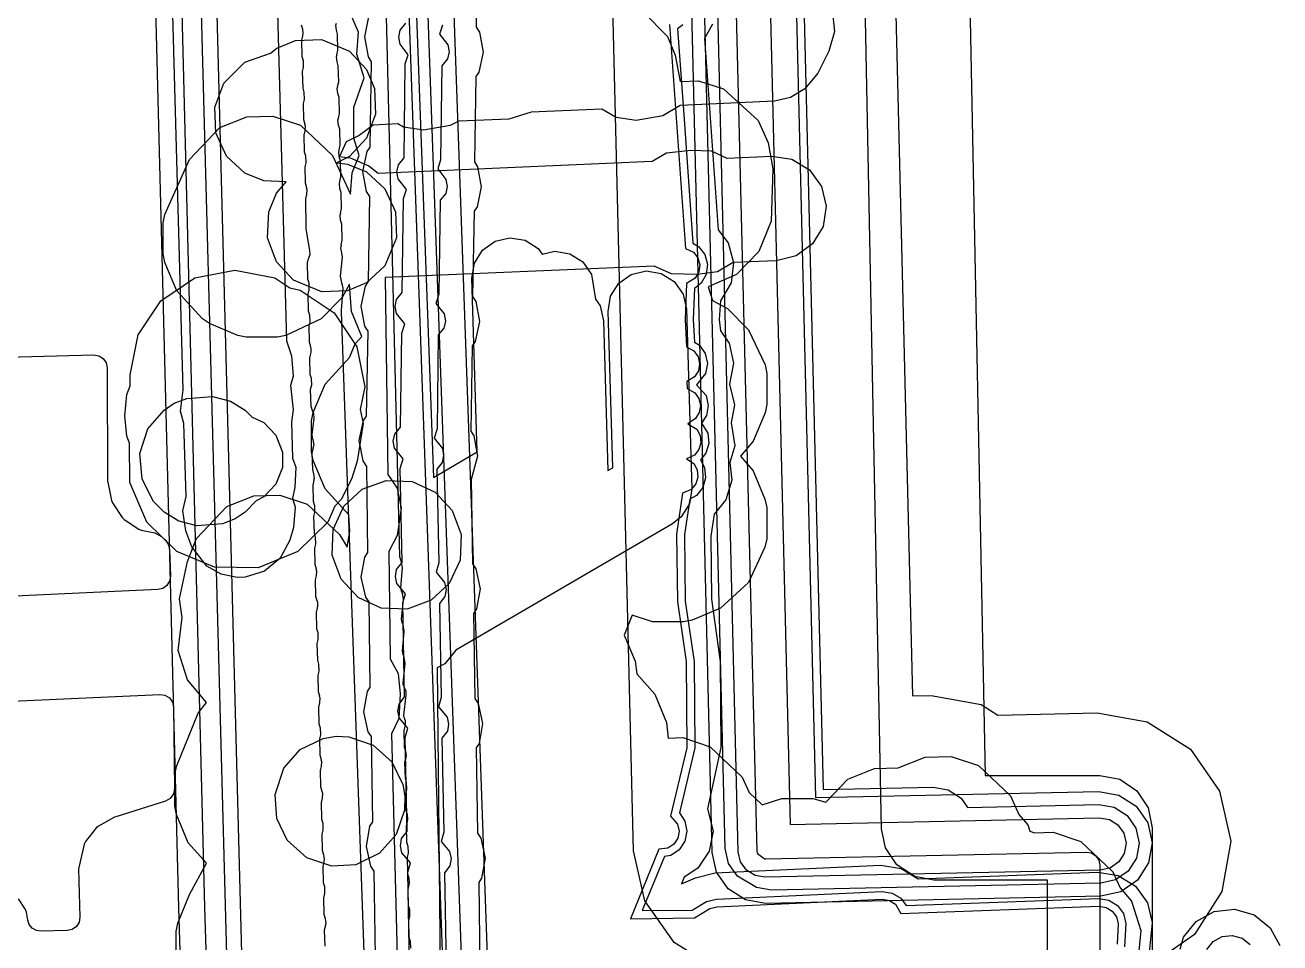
# Model space of a CAD drawing. Header units: metres. Extents: x 17722 to 17999, y 13535 to 15917.
# Drawn here: x 17797.12 to 17845.06, y 15595.35 to 15630.39 of the extents above; entities that cross this region are included whole.
import ezdxf

# ---------------------------------------------------------------- set-up
doc = ezdxf.new("R2010")
doc.units = ezdxf.units.M
for name, color, linetype in [('AI_GREENING_ALLOWED_ZONE', 4, 'Continuous'), ('AI_GREENING_EXCLUSIONS', 1, 'Continuous'), ('AI_GREENING_LAWN', 82, 'Continuous')]:
    doc.layers.add(name, color=color, linetype=linetype)

msp = doc.modelspace()

# ---------------------------------------------------------------- linework, layer by layer
at = {"layer": 'AI_GREENING_ALLOWED_ZONE'}
for points in [[(17796.419, 15617.715), (17799.749, 15617.803), (17799.944, 15617.769), (17800.11, 15617.662), (17800.222, 15617.498), (17800.262, 15617.304), (17800.274, 15612.986), (17800.279, 15612.937), (17800.418, 15612.245), (17800.456, 15612.156), (17800.836, 15611.59), (17800.905, 15611.522), (17801.472, 15611.144), (17801.562, 15611.108), (17802.077, 15611.007), (17802.331, 15610.873), (17802.497, 15610.71), (17802.605, 15610.553), (17802.646, 15610.366), (17802.672, 15609.355), (17802.64, 15609.165), (17802.538, 15609.002), (17802.382, 15608.889), (17802.195, 15608.843), (17796.466, 15608.582)], [(17796.628, 15604.585), (17802.27, 15604.842), (17802.467, 15604.812), (17802.636, 15604.707), (17802.751, 15604.544), (17802.793, 15604.349), (17802.834, 15601.248), (17802.792, 15601.04), (17802.668, 15600.869), (17802.484, 15600.764), (17800.588, 15600.171), (17800.543, 15600.152), (17799.923, 15599.814), (17799.849, 15599.752), (17799.426, 15599.227), (17799.377, 15599.128), (17799.17, 15598.227), (17799.164, 15598.163), (17799.218, 15596.337), (17799.186, 15596.144), (17799.082, 15595.979), (17798.922, 15595.866), (17798.732, 15595.822), (17797.733, 15595.796), (17797.554, 15595.824), (17797.397, 15595.914), (17797.282, 15596.054), (17797.225, 15596.225), (17797.181, 15596.53), (17797.142, 15596.632), (17796.876, 15597.031)]]:
    msp.add_lwpolyline(points, dxfattribs=at)
at = {"layer": 'AI_GREENING_EXCLUSIONS'}
for points in [[(17830.933, 15745.477), (17832.817, 15673.522), (17832.773, 15653.696), (17833.805, 15601.75), (17838.185, 15601.75), (17838.95, 15601.598), (17839.599, 15601.164), (17840.033, 15600.515), (17840.185, 15599.75), (17840.185, 15565.723)], [(17836.185, 15563.796), (17836.185, 15597.75), (17831.844, 15597.75), (17831.115, 15597.887), (17830.43, 15598.336), (17829.996, 15598.985), (17829.844, 15599.71), (17828.77, 15653.791), (17828.818, 15673.444), (17826.948, 15744.866)], [(17811.566, 15657.316), (17814.442, 15576.195)], [(17812.6, 15656.37), (17815.406, 15577.234)], [(17823.795, 15594.202), (17821.922, 15595.369), (17820.798, 15596.964), (17820.371, 15598.867), (17819.017, 15653.982)], [(17826.078, 15652.245), (17827.324, 15600.899), (17838.142, 15601.133), (17838.91, 15600.997), (17838.91, 15600.997), (17839.568, 15600.578), (17840.016, 15599.939), (17840.185, 15599.177), (17840.049, 15598.408), (17839.629, 15597.75), (17838.99, 15597.303), (17838.228, 15597.134), (17825.416, 15596.857), (17824.649, 15596.993), (17823.991, 15597.411), (17823.543, 15598.048), (17823.373, 15598.808), (17822.031, 15654.153)], [(17826.369, 15651.951), (17827.616, 15601.206), (17831.811, 15601.296), (17832.387, 15601.195), (17832.881, 15600.88), (17833.129, 15600.525), (17838.153, 15600.633), (17838.729, 15600.531), (17839.223, 15600.217), (17839.558, 15599.737), (17839.685, 15599.166), (17839.583, 15598.59), (17839.268, 15598.096), (17838.789, 15597.76), (17838.217, 15597.634), (17825.641, 15597.362), (17825.065, 15597.464), (17824.335, 15597.904), (17823.998, 15598.382), (17823.87, 15598.953), (17822.516, 15654.068)], [(17825.054, 15653.223), (17826.348, 15599.878), (17838.163, 15600.133), (17838.548, 15600.065), (17838.548, 15600.065), (17838.877, 15599.856), (17839.1, 15599.536), (17839.185, 15599.155), (17839.117, 15598.771), (17838.907, 15598.442), (17838.588, 15598.218), (17838.207, 15598.134), (17825.394, 15597.857), (17825.011, 15597.925), (17824.682, 15598.134), (17824.458, 15598.453), (17824.373, 15598.833), (17823.03, 15654.177)], [(17803.593, 15577.242), (17802.994, 15596.697), (17802.994, 15596.697), (17802.994, 15596.697), (17802.994, 15596.697), (17801.587, 15651.967)], [(17804.564, 15578.326), (17803.994, 15596.721), (17803.994, 15596.721), (17803.994, 15596.721), (17802.586, 15651.997)], [(17806.274, 15648.97), (17807.109, 15618.343), (17807.299, 15617.765), (17807.369, 15616.988), (17807.261, 15616.64), (17807.359, 15615.7), (17807.295, 15615.249), (17807.336, 15613.86), (17807.462, 15613.52), (17807.434, 15612.74), (17807.338, 15612.333), (17807.445, 15611.993), (17807.375, 15611.215), (17807.234, 15610.735), (17806.872, 15610.044), (17806.273, 15609.544), (17805.529, 15609.31), (17805.231, 15609.301), (17804.612, 15609.427), (17804.06, 15609.742), (17803.494, 15610.472), (17803.265, 15611.082), (17803.145, 15611.853), (17803.277, 15612.397), (17803.193, 15615.183), (17803.057, 15615.649), (17803.158, 15616.47), (17802.289, 15648.369)], [(17806.274, 15648.97), (17807.109, 15618.343), (17807.299, 15617.765), (17807.369, 15616.988), (17807.261, 15616.64), (17807.359, 15615.7), (17807.295, 15615.249), (17807.336, 15613.86), (17807.462, 15613.52), (17807.434, 15612.74), (17807.338, 15612.333), (17807.445, 15611.993), (17807.375, 15611.215), (17807.234, 15610.735), (17806.872, 15610.044), (17806.273, 15609.544), (17805.529, 15609.31), (17805.231, 15609.301), (17804.612, 15609.427), (17804.06, 15609.742), (17803.494, 15610.472), (17803.265, 15611.082), (17803.145, 15611.853), (17803.277, 15612.397), (17803.193, 15615.183), (17803.057, 15615.649), (17803.158, 15616.47), (17802.289, 15648.369)], [(17829.955, 15648.528), (17831.029, 15604.78), (17831.735, 15604.796), (17833.656, 15604.456), (17834.293, 15604.051), (17838.077, 15604.132), (17839.998, 15603.793), (17841.643, 15602.745), (17842.762, 15601.146), (17843.184, 15599.241), (17842.845, 15597.32), (17841.796, 15595.675), (17840.198, 15594.557)], [(17812.025, 15632.14), (17812.724, 15613.123), (17814.393, 15614.107), (17814.195, 15620.73), (17814.292, 15621.307), (17814.602, 15621.803), (17815.079, 15622.143), (17815.649, 15622.274), (17816.226, 15622.177), (17816.722, 15621.867), (17816.877, 15621.65), (17817.356, 15621.76), (17817.933, 15621.663), (17818.429, 15621.353), (17818.769, 15620.876), (17818.911, 15619.929), (17819.089, 15619.68), (17819.22, 15619.109), (17819.392, 15613.386), (17819.575, 15613.493), (17819.397, 15619.464), (17819.494, 15620.041), (17819.804, 15620.537), (17820.281, 15620.877), (17820.851, 15621.008), (17821.428, 15620.911), (17821.924, 15620.601), (17822.264, 15620.124), (17822.395, 15619.554), (17822.601, 15612.692), (17822.504, 15612.115), (17822.193, 15611.618), (17821.857, 15611.351), (17813.581, 15606.523), (17813.165, 15606.004), (17812.865, 15605.858), (17813.007, 15591.791)], [(17814.384, 15631.763), (17814.356, 15630.315), (17814.478, 15630.126), (17814.62, 15629.358), (17814.458, 15628.595), (17814.343, 15628.428), (17814.287, 15625.175), (17814.409, 15624.986), (17814.551, 15624.218), (17814.389, 15623.455), (17814.274, 15623.288), (17814.218, 15620.035), (17814.34, 15619.846), (17814.482, 15619.079), (17814.32, 15618.315), (17814.205, 15618.148), (17814.149, 15614.895), (17814.271, 15614.706), (17814.413, 15613.939), (17814.165, 15613.05), (17814.213, 15609.819), (17814.341, 15609.635), (17814.508, 15608.872), (17814.37, 15608.104), (17814.26, 15607.933), (17814.309, 15604.68), (17814.437, 15604.495), (17814.604, 15603.733), (17814.466, 15602.965), (17814.356, 15602.794), (17814.405, 15599.541), (17814.534, 15599.356), (17814.7, 15598.593), (17814.562, 15597.825), (17814.453, 15597.654), (17814.501, 15594.401)], [(17802.888, 15594.602), (17802.888, 15595.79), (17802.953, 15596.112), (17803.406, 15597.196), (17804.049, 15598.391), (17803.358, 15599.167), (17802.905, 15600.251), (17802.839, 15600.573), (17802.839, 15601.76), (17802.905, 15602.083), (17803.737, 15604.121), (17804.056, 15604.526), (17803.325, 15605.394), (17802.972, 15606.51), (17803.126, 15607.781), (17803.022, 15608.486), (17803.332, 15609.919), (17803.671, 15610.794), (17804.831, 15612.016), (17805.861, 15612.423), (17806.855, 15612.45), (17807.905, 15612.098), (17809.129, 15610.939), (17809.427, 15610.456), (17809.53, 15611.063), (17809.492, 15611.699), (17808.587, 15612.69), (17808.134, 15613.773), (17808.069, 15614.096), (17808.069, 15615.283), (17808.134, 15615.606), (17808.587, 15616.689), (17809.512, 15617.699), (17809.733, 15618.228), (17809.988, 15618.501), (17809.587, 15619.46), (17809.522, 15620.5), (17809.24, 15619.988), (17808.43, 15619.177), (17807.083, 15618.546), (17806.761, 15618.481), (17805.573, 15618.481), (17805.251, 15618.546), (17804.168, 15619), (17803.904, 15619.177), (17802.916, 15620.251), (17802.463, 15621.334), (17802.398, 15621.657), (17802.398, 15622.844), (17802.463, 15623.167), (17803.407, 15625.265), (17804.567, 15626.487), (17805.597, 15626.894), (17806.591, 15626.921), (17807.641, 15626.569), (17808.865, 15625.41), (17809.549, 15623.937), (17809.614, 15624.748), (17809.892, 15625.413), (17809.686, 15626.072), (17809.686, 15627.259), (17810.083, 15628.375), (17809.794, 15629.288), (17809.866, 15630.126), (17809.567, 15630.795)], [(17827.985, 15630.744), (17828.053, 15630.145), (17827.836, 15629.395), (17827.407, 15628.565), (17826.92, 15627.955), (17826.37, 15627.625), (17825.76, 15627.488), (17822.154, 15627.324), (17821.487, 15626.931), (17820.472, 15626.747), (17819.7, 15626.864), (17819.164, 15627.188), (17816.457, 15627.065), (17815.603, 15626.807), (17813.691, 15626.722), (17813.36, 15626.561), (17812.345, 15626.377), (17811.574, 15626.495), (17811.368, 15626.619), (17810.426, 15626.578), (17809.892, 15626.176), (17809.387, 15625.94), (17809.133, 15625.38), (17809.538, 15625.322), (17810.26, 15625.019), (17810.61, 15624.747), (17821.079, 15625.195), (17821.626, 15625.512), (17822.558, 15625.622), (17823.338, 15625.591), (17823.931, 15625.317), (17825.65, 15625.391), (17826.421, 15625.272), (17827.088, 15624.866), (17827.549, 15624.237), (17827.733, 15623.478), (17827.614, 15622.707), (17827.209, 15622.04), (17826.579, 15621.58), (17825.821, 15621.395), (17824.182, 15621.325), (17823.577, 15620.974), (17822.804, 15620.872), (17821.815, 15620.893), (17821.16, 15621.195), (17810.876, 15620.755), (17810.98, 15613.23), (17811.332, 15612.718), (17811.495, 15611.955), (17811.342, 15610.909), (17811.02, 15610.295), (17811.077, 15606.192), (17811.377, 15605.636), (17811.457, 15604.86), (17811.407, 15603.923), (17811.116, 15603.337), (17811.397, 15592.354)], [(17810.504, 15594.838), (17810.456, 15598.091), (17810.327, 15598.276), (17810.161, 15599.039), (17810.299, 15599.807), (17810.408, 15599.978), (17810.36, 15603.231), (17810.231, 15603.416), (17810.065, 15604.178), (17810.203, 15604.946), (17810.312, 15605.117), (17810.264, 15608.37), (17810.135, 15608.555), (17809.969, 15609.317), (17810.107, 15610.085), (17810.216, 15610.256), (17810.174, 15613.544), (17810.033, 15613.762), (17809.891, 15614.53), (17810.053, 15615.293), (17810.168, 15615.46), (17810.224, 15618.713), (17810.102, 15618.902), (17809.96, 15619.669), (17810.122, 15620.433), (17810.237, 15620.6), (17810.293, 15623.853), (17810.171, 15624.042), (17810.029, 15624.809), (17810.191, 15625.572), (17810.306, 15625.74), (17810.362, 15628.993), (17810.24, 15629.182), (17810.098, 15629.949), (17810.26, 15630.712)], [(17820.741, 15630.895), (17821.665, 15629.955), (17821.965, 15629.245), (17822.148, 15628.242), (17822.855, 15628.261), (17823.804, 15627.961), (17825.129, 15626.75), (17825.515, 15625.894), (17825.697, 15624.905), (17825.632, 15622.913), (17825.162, 15621.748), (17824.307, 15620.871), (17823.222, 15620.4), (17823.387, 15619.88), (17823.953, 15619.576), (17824.763, 15618.765), (17825.394, 15617.419), (17825.459, 15617.096), (17825.459, 15615.909), (17825.394, 15615.586), (17824.941, 15614.503), (17824.462, 15613.938), (17824.937, 15613.378), (17825.391, 15612.294), (17825.456, 15611.972), (17825.456, 15610.784), (17825.391, 15610.462), (17824.76, 15609.115), (17823.686, 15608.127), (17822.603, 15607.674), (17822.28, 15607.609), (17821.093, 15607.609), (17820.314, 15607.865), (17820.014, 15607.102), (17820.431, 15606.107), (17820.496, 15605.623), (17821.178, 15604.855), (17821.631, 15603.771), (17821.697, 15603.175), (17822.249, 15603.19), (17823.299, 15602.838), (17824.523, 15601.679), (17824.792, 15601.099), (17825.288, 15600.63), (17826.029, 15600.87), (17827.217, 15600.87), (17827.716, 15600.731), (17828.551, 15601.61), (17829.581, 15602.017), (17830.484, 15602.041), (17831.508, 15602.445), (17832.502, 15602.472), (17833.552, 15602.12), (17834.776, 15600.961), (17835.096, 15600.261), (17835.431, 15599.863), (17835.508, 15599.618), (17835.686, 15599.557), (17836.406, 15599.577), (17837.456, 15599.225), (17838.68, 15598.066), (17838.96, 15597.461), (17839.392, 15596.947), (17839.746, 15595.832), (17839.642, 15594.658)], [(17811.812, 15594.463), (17811.745, 15598.053), (17811.847, 15598.406), (17811.519, 15598.796), (17811.461, 15599.063), (17811.509, 15599.332), (17811.716, 15599.603), (17811.649, 15603.192), (17811.751, 15603.546), (17811.423, 15603.935), (17811.365, 15604.202), (17811.413, 15604.471), (17811.62, 15604.742), (17811.553, 15608.332), (17811.655, 15608.685), (17811.327, 15609.075), (17811.269, 15609.342), (17811.317, 15609.611), (17811.524, 15609.882), (17811.456, 15613.471), (17811.565, 15613.834), (17811.24, 15614.244), (17811.191, 15614.512), (17811.248, 15614.779), (17811.463, 15615.044), (17811.511, 15618.633), (17811.625, 15618.983), (17811.309, 15619.383), (17811.26, 15619.652), (17811.317, 15619.919), (17811.532, 15620.183), (17811.58, 15623.773), (17811.694, 15624.123), (17811.378, 15624.523), (17811.329, 15624.792), (17811.386, 15625.059), (17811.601, 15625.323), (17811.649, 15628.913), (17811.763, 15629.263), (17811.447, 15629.663), (17811.398, 15629.931), (17811.455, 15630.199), (17811.67, 15630.463)], [(17813.069, 15630.394), (17812.955, 15630.044), (17813.271, 15629.644), (17813.32, 15629.376), (17813.263, 15629.109), (17813.048, 15628.844), (17813, 15625.254), (17812.886, 15624.905), (17813.202, 15624.504), (17813.251, 15624.236), (17813.195, 15623.969), (17812.979, 15623.704), (17812.931, 15620.115), (17812.817, 15619.765), (17813.133, 15619.365), (17813.182, 15619.096), (17813.126, 15618.829), (17812.91, 15618.565), (17812.862, 15614.975), (17812.748, 15614.625), (17813.064, 15614.225), (17813.113, 15613.956), (17813.057, 15613.689), (17812.857, 15613.435), (17812.924, 15609.858), (17812.822, 15609.505), (17813.15, 15609.115), (17813.208, 15608.848), (17813.16, 15608.579), (17812.953, 15608.308), (17813.02, 15604.718), (17812.918, 15604.365), (17813.246, 15603.975), (17813.304, 15603.708), (17813.256, 15603.44), (17813.049, 15603.169), (17813.116, 15599.579), (17813.014, 15599.226), (17813.342, 15598.836), (17813.4, 15598.569), (17813.352, 15598.3), (17813.145, 15598.029), (17813.212, 15594.44)], [(17821.738, 15630.419), (17822.351, 15621.863), (17822.657, 15621.719), (17822.825, 15621.503), (17822.897, 15621.24), (17822.863, 15620.969), (17822.728, 15620.731), (17822.399, 15620.533), (17822.347, 15619.153), (17822.394, 15618.111), (17822.678, 15617.954), (17822.834, 15617.731), (17822.893, 15617.464), (17822.845, 15617.195), (17822.698, 15616.965), (17822.406, 15616.793), (17822.412, 15616.517), (17822.711, 15616.357), (17822.867, 15616.134), (17822.926, 15615.867), (17822.878, 15615.598), (17822.731, 15615.368), (17822.439, 15615.173), (17822.786, 15614.962), (17822.916, 15614.722), (17822.945, 15614.451), (17822.868, 15614.189), (17822.696, 15613.976), (17822.395, 15613.839), (17822.667, 15613.65), (17822.797, 15613.41), (17822.826, 15613.139), (17822.749, 15612.877), (17822.577, 15612.664), (17822.246, 15612.524), (17822.009, 15610.963), (17822.046, 15608.382), (17822.385, 15606.092), (17822.407, 15602.799), (17821.776, 15600.197), (17822.054, 15599.886), (17822.108, 15599.618), (17822.056, 15599.35), (17821.905, 15599.123), (17821.678, 15598.971), (17821.342, 15598.93), (17820.248, 15596.272), (17822.702, 15596.307), (17823.284, 15596.662), (17823.549, 15596.728), (17829.878, 15597.016), (17830.148, 15596.975), (17830.382, 15596.834), (17830.579, 15596.474), (17838.159, 15596.752), (17838.429, 15596.709), (17838.661, 15596.565), (17838.821, 15596.344), (17838.885, 15596.078), (17838.842, 15595.303)], [(17822.248, 15630.409), (17822.051, 15630.256), (17822.286, 15626.978), (17822.637, 15622.069), (17822.854, 15621.946), (17823.093, 15621.637), (17823.196, 15621.261), (17823.148, 15620.874), (17822.955, 15620.535), (17822.698, 15620.336), (17822.647, 15619.152), (17822.695, 15618.293), (17822.885, 15618.171), (17823.109, 15617.851), (17823.193, 15617.47), (17823.124, 15617.086), (17822.779, 15616.663), (17823.142, 15616.254), (17823.226, 15615.873), (17823.157, 15615.489), (17822.968, 15615.193), (17823.203, 15614.811), (17823.244, 15614.424), (17823.133, 15614.049), (17822.925, 15613.791), (17823.084, 15613.499), (17823.125, 15613.112), (17823.014, 15612.737), (17822.769, 15612.434), (17822.52, 15612.298), (17822.313, 15610.944), (17822.346, 15608.404), (17822.685, 15606.094), (17822.707, 15602.801), (17822.119, 15600.318), (17822.331, 15600.002), (17822.408, 15599.619), (17822.333, 15599.236), (17822.117, 15598.911), (17821.793, 15598.694), (17821.549, 15598.645), (17820.703, 15596.589), (17822.615, 15596.606), (17823.156, 15596.934), (17823.535, 15597.027), (17829.865, 15597.316), (17830.25, 15597.257), (17830.584, 15597.056), (17830.786, 15596.782), (17838.148, 15597.052), (17838.534, 15596.99), (17838.866, 15596.785), (17839.094, 15596.469), (17839.184, 15596.089), (17839.124, 15595.2)], [(17823.389, 15630.432), (17823.08, 15629.888), (17823.603, 15622.579), (17823.987, 15622.085), (17824.194, 15621.333), (17824.096, 15620.558), (17823.698, 15619.87), (17823.646, 15619.15), (17823.695, 15618.724), (17824.024, 15618.253), (17824.192, 15617.491), (17824.035, 15616.689), (17824.225, 15615.894), (17824.104, 15615.208), (17824.24, 15614.333), (17824.05, 15613.689), (17824.121, 15613.021), (17823.9, 15612.273), (17823.456, 15611.723), (17823.325, 15610.88), (17823.346, 15608.478), (17823.685, 15606.1), (17823.707, 15602.807), (17823.196, 15600.473), (17823.408, 15599.622), (17823.258, 15598.856), (17822.826, 15598.206), (17822.306, 15597.857), (17822.202, 15597.603), (17822.732, 15597.839), (17823.49, 15598.026), (17829.819, 15598.315), (17830.591, 15598.198), (17831.25, 15597.799), (17838.112, 15598.051), (17838.882, 15597.927), (17839.546, 15597.518), (17840.003, 15596.885), (17840.184, 15596.126), (17840.063, 15594.856)], [(17841.253, 15595.118), (17841.383, 15595.566), (17841.871, 15596.175), (17842.555, 15596.551), (17843.331, 15596.637), (17844.08, 15596.419), (17844.689, 15595.931), (17845.065, 15595.247)], [(17842.271, 15595.105), (17842.515, 15595.41), (17842.856, 15595.598), (17843.244, 15595.641), (17843.619, 15595.532), (17843.923, 15595.288)]]:
    msp.add_lwpolyline(points, dxfattribs=at)
for points in [[(17804.823, 15625.394), (17804.414, 15626.276), (17804.375, 15627.262), (17804.716, 15628.179), (17805.522, 15628.985), (17806.503, 15629.326), (17806.737, 15629.509), (17807.46, 15629.811), (17808.446, 15629.85), (17809.522, 15629.402), (17810.169, 15628.703), (17810.471, 15627.98), (17810.51, 15626.994), (17810.169, 15626.077), (17809.522, 15625.378), (17809.027, 15625.13), (17809.44, 15625.091), (17810.163, 15624.789), (17810.862, 15624.142), (17811.271, 15623.26), (17811.31, 15622.274), (17810.862, 15621.198), (17810.163, 15620.551), (17809.44, 15620.249), (17808.454, 15620.21), (17807.378, 15620.658), (17806.731, 15621.357), (17806.39, 15622.274), (17806.429, 15623.26), (17806.731, 15623.983), (17807.102, 15624.406), (17806.245, 15624.445), (17805.522, 15624.747), (17804.823, 15625.394)], [(17801.438, 15618.574), (17802.306, 15619.872), (17803.603, 15620.739), (17805.134, 15621.043), (17806.665, 15620.739), (17807.235, 15620.357), (17807.632, 15620.279), (17808.929, 15619.411), (17809.797, 15618.114), (17810.101, 15616.583), (17809.93, 15615.721), (17810.036, 15615.186), (17809.815, 15613.745), (17809.603, 15613.09), (17809.21, 15612.3), (17808.961, 15612.033), (17808.689, 15611.42), (17807.545, 15610.297), (17806.023, 15609.677), (17804.362, 15609.693), (17802.917, 15610.297), (17801.773, 15611.42), (17801.126, 15612.929), (17801.11, 15614.432), (17801.013, 15614.705), (17800.939, 15615.476), (17801.013, 15616.288), (17801.134, 15616.617), (17801.134, 15617.043), (17801.438, 15618.574)], [(17806.705, 15612.862), (17806.246, 15612.377), (17805.956, 15612.236), (17805.528, 15611.797), (17805.146, 15611.541), (17804.668, 15611.356), (17803.685, 15611.277), (17803, 15611.454), (17802.436, 15611.797), (17802.031, 15612.202), (17801.59, 15613.061), (17801.512, 15614.044), (17801.817, 15614.975), (17802.436, 15615.698), (17802.818, 15615.954), (17803.296, 15616.139), (17804.279, 15616.218), (17804.964, 15616.041), (17805.528, 15615.698), (17805.801, 15615.425), (17806.246, 15615.219), (17806.705, 15614.734), (17806.951, 15614.095), (17806.951, 15613.501), (17806.705, 15612.862)], [(17813.437, 15611.864), (17813.778, 15610.947), (17813.739, 15609.961), (17813.33, 15609.079), (17812.631, 15608.432), (17811.714, 15608.091), (17810.728, 15608.13), (17809.846, 15608.539), (17809.199, 15609.238), (17808.858, 15610.155), (17808.897, 15611.141), (17809.306, 15612.023), (17810.005, 15612.67), (17810.922, 15613.011), (17811.908, 15612.972), (17812.79, 15612.563), (17813.437, 15611.864)], [(17810.415, 15602.902), (17811.129, 15602.271), (17811.558, 15601.399), (17811.637, 15600.949), (17811.62, 15600.414), (17811.299, 15599.49), (17810.668, 15598.776), (17809.754, 15598.335), (17808.84, 15598.28), (17807.887, 15598.606), (17807.14, 15599.28), (17806.744, 15600.106), (17806.672, 15601.019), (17807.003, 15602.018), (17807.634, 15602.732), (17808.506, 15603.161), (17809.003, 15603.243), (17809.491, 15603.223), (17810.415, 15602.902)]]:
    msp.add_lwpolyline(points, close=True, dxfattribs=at)
at = {"layer": 'AI_GREENING_LAWN'}
for points in [[(17813.749, 15575.98), (17810.859, 15657.486)], [(17823.718, 15654.085), (17825.079, 15598.847), (17825.091, 15598.797), (17825.123, 15598.757), (17825.345, 15598.583), (17825.382, 15598.564), (17825.422, 15598.558), (17837.674, 15598.822), (17837.869, 15598.788), (17838.034, 15598.68), (17838.146, 15598.516), (17838.185, 15598.323), (17838.185, 15589.87)], [(17803.252, 15653.156), (17805.289, 15577.372)], [(17805.764, 15581.38), (17804.11, 15644.391)], [(17810.844, 15633.824), (17811.43, 15610.11), (17811.447, 15610.025), (17811.496, 15609.903), (17811.529, 15609.676), (17811.466, 15608.916), (17811.485, 15608.798), (17811.525, 15608.705), (17811.564, 15608.462), (17811.496, 15607.71), (17811.519, 15607.583), (17811.555, 15607.507), (17811.599, 15607.246), (17811.527, 15606.503), (17811.553, 15606.369), (17811.583, 15606.308), (17811.635, 15606.031), (17811.554, 15605.259), (17811.556, 15605.222), (17811.569, 15605.188), (17811.611, 15605.11), (17811.663, 15604.967), (17811.67, 15604.815), (17811.585, 15604.049), (17811.586, 15604.011), (17811.614, 15603.939), (17811.61, 15603.937), (17811.644, 15603.843), (17811.648, 15603.68), (17811.632, 15603.627), (17811.634, 15603.626), (17811.594, 15603.448), (17811.611, 15602.837), (17811.659, 15602.679), (17811.679, 15602.49), (17811.658, 15602.416), (17811.664, 15602.415), (17811.624, 15602.236), (17811.641, 15601.626), (17811.687, 15601.473), (17811.694, 15601.204), (17811.655, 15601.049), (17811.671, 15600.415), (17811.719, 15600.256), (17811.739, 15600.067), (17811.718, 15599.994), (17811.724, 15599.992), (17811.684, 15599.814), (17811.7, 15599.203), (17811.747, 15599.05), (17811.754, 15598.782), (17811.715, 15598.626), (17811.73, 15597.992), (17811.779, 15597.833), (17811.799, 15597.645), (17811.778, 15597.571), (17811.784, 15597.57), (17811.744, 15597.391), (17811.76, 15596.782), (17811.807, 15596.629), (17811.814, 15596.361), (17811.775, 15596.205), (17811.79, 15595.575), (17811.837, 15595.421), (17811.844, 15595.153)], [(17807.669, 15630.408), (17807.718, 15630.249), (17807.737, 15630.06), (17807.717, 15629.987), (17807.723, 15629.985), (17807.683, 15629.807), (17807.7, 15629.195), (17807.746, 15629.041), (17807.753, 15628.773), (17807.714, 15628.617), (17807.73, 15627.982), (17807.777, 15627.828), (17807.784, 15627.56), (17807.745, 15627.405), (17807.759, 15626.792), (17807.808, 15626.616), (17807.801, 15626.614), (17807.826, 15626.542), (17807.816, 15626.352), (17807.775, 15626.191), (17807.791, 15625.556), (17807.838, 15625.402), (17807.845, 15625.134), (17807.806, 15624.979), (17807.82, 15624.366), (17807.869, 15624.19), (17807.862, 15624.188), (17807.887, 15624.114), (17807.876, 15623.924), (17807.835, 15623.767), (17807.85, 15622.654), (17807.854, 15622.615), (17807.995, 15621.794), (17807.997, 15621.635), (17807.948, 15621.484), (17807.923, 15621.433), (17807.897, 15621.316), (17807.913, 15620.703), (17807.96, 15620.55), (17807.967, 15620.282), (17807.928, 15620.126), (17807.944, 15619.49), (17807.991, 15619.337), (17807.997, 15619.069), (17807.958, 15618.913), (17807.973, 15618.301), (17808.021, 15618.125), (17808.019, 15618.124), (17808.038, 15618.072), (17808.042, 15617.908), (17808.026, 15617.855), (17808.028, 15617.855), (17807.988, 15617.677), (17808.005, 15617.064), (17808.052, 15616.911), (17808.059, 15616.643), (17808.02, 15616.487), (17808.036, 15615.851), (17808.074, 15615.726), (17808.078, 15615.719), (17808.144, 15615.559), (17808.152, 15615.386), (17808.072, 15614.763), (17808.088, 15614.638), (17808.113, 15614.578), (17808.15, 15614.356), (17808.12, 15614.256), (17808.13, 15614.254), (17808.081, 15614.061), (17808.098, 15613.425), (17808.146, 15613.266), (17808.166, 15613.077), (17808.146, 15613.004), (17808.152, 15613.002), (17808.112, 15612.824), (17808.129, 15612.212), (17808.176, 15612.058), (17808.183, 15611.79), (17808.145, 15611.634), (17808.161, 15610.999), (17808.208, 15610.845), (17808.215, 15610.577), (17808.176, 15610.422), (17808.191, 15609.809), (17808.24, 15609.633), (17808.234, 15609.631), (17808.258, 15609.559), (17808.248, 15609.369), (17808.208, 15609.209), (17808.223, 15608.596), (17808.272, 15608.42), (17808.269, 15608.419), (17808.288, 15608.367), (17808.293, 15608.204), (17808.276, 15608.151), (17808.279, 15608.15), (17808.239, 15607.972), (17808.256, 15607.359), (17808.303, 15607.206), (17808.31, 15606.938), (17808.271, 15606.782), (17808.288, 15606.147), (17808.335, 15605.993), (17808.342, 15605.725), (17808.303, 15605.57), (17808.318, 15604.957), (17808.367, 15604.781), (17808.36, 15604.779), (17808.385, 15604.707), (17808.375, 15604.517), (17808.335, 15604.356), (17808.351, 15603.721), (17808.398, 15603.567), (17808.405, 15603.299), (17808.366, 15603.144), (17808.381, 15602.531), (17808.43, 15602.355), (17808.424, 15602.353), (17808.448, 15602.281), (17808.438, 15602.091), (17808.398, 15601.931), (17808.413, 15601.318), (17808.462, 15601.142), (17808.455, 15601.14), (17808.48, 15601.068), (17808.47, 15600.878), (17808.43, 15600.717), (17808.446, 15600.082), (17808.493, 15599.928), (17808.5, 15599.66), (17808.461, 15599.504), (17808.476, 15598.892), (17808.525, 15598.716), (17808.522, 15598.715), (17808.542, 15598.663), (17808.546, 15598.5), (17808.529, 15598.447), (17808.532, 15598.446), (17808.492, 15598.268), (17808.509, 15597.655), (17808.556, 15597.502), (17808.563, 15597.234), (17808.524, 15597.078), (17808.54, 15596.443), (17808.588, 15596.284), (17808.608, 15596.095), (17808.588, 15596.022), (17808.594, 15596.02), (17808.554, 15595.842), (17808.571, 15595.229)], [(17810.749, 15575.917), (17809.206, 15619.451), (17809.207, 15619.51), (17809.277, 15620.349), (17809.255, 15620.471), (17809.218, 15620.553), (17809.175, 15620.809), (17809.247, 15621.547), (17809.205, 15621.759), (17809.212, 15621.761), (17809.182, 15621.873), (17809.212, 15622.005), (17809.203, 15622.007), (17809.242, 15622.182), (17809.227, 15622.791), (17809.179, 15622.949), (17809.159, 15623.138), (17809.18, 15623.212), (17809.174, 15623.213), (17809.214, 15623.392), (17809.199, 15624), (17809.151, 15624.158), (17809.132, 15624.347), (17809.153, 15624.421), (17809.146, 15624.422), (17809.187, 15624.6), (17809.172, 15625.208), (17809.124, 15625.366), (17809.104, 15625.555), (17809.125, 15625.629), (17809.119, 15625.63), (17809.159, 15625.809), (17809.144, 15626.417), (17809.096, 15626.575), (17809.077, 15626.764), (17809.098, 15626.837), (17809.091, 15626.839), (17809.132, 15627.017), (17809.117, 15627.625), (17809.069, 15627.783), (17809.049, 15627.972), (17809.07, 15628.046), (17809.064, 15628.047), (17809.104, 15628.226), (17809.089, 15628.833), (17809.041, 15628.992), (17809.022, 15629.181), (17809.043, 15629.254), (17809.037, 15629.256), (17809.077, 15629.434), (17809.062, 15630.042), (17809.014, 15630.2), (17808.994, 15630.389), (17809.016, 15630.463)]]:
    msp.add_lwpolyline(points, dxfattribs=at)

doc.saveas('drawing.dxf')
